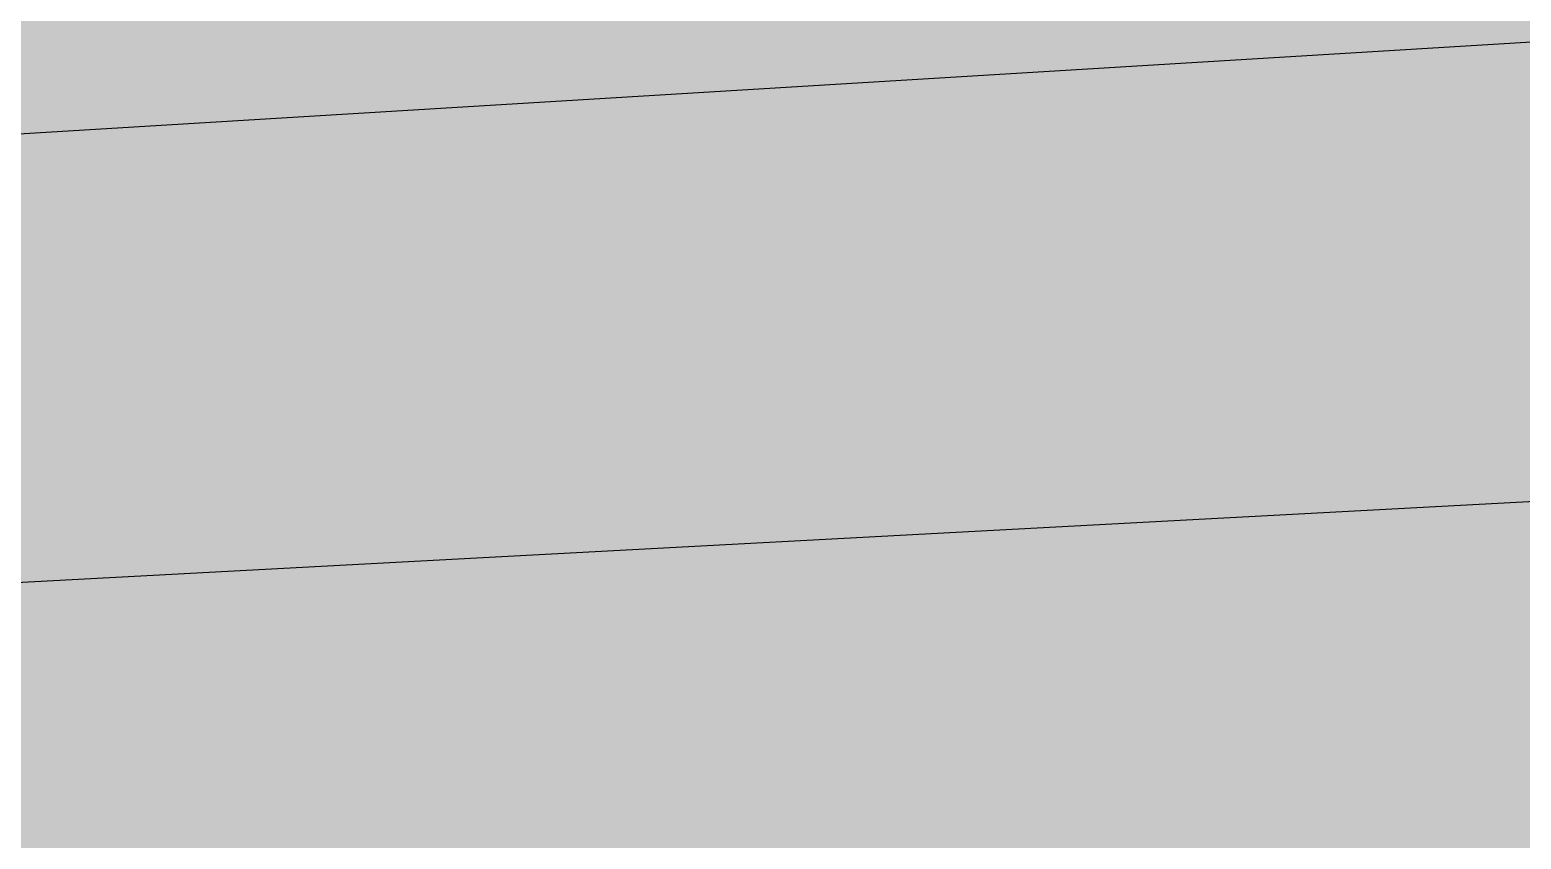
# Model space of a CAD drawing. Header units: millimetres. Extents: x 2622 to 2811, y 687 to 801.
# Drawn here: x 2654.76 to 2660.36, y 747.95 to 750.99 of the extents above; entities that cross this region are included whole.
import ezdxf

# ---------------------------------------------------------------- set-up
doc = ezdxf.new("R2010")
doc.units = ezdxf.units.MM
doc.layers.add('LINEE DI MAPPA', color=250, linetype='Continuous')
doc.layers.add('Verde', color=84, linetype='Continuous')

msp = doc.modelspace()

# ---------------------------------------------------------------- hatches: boundary and pattern name
at = {"layer": 'Verde'}
h = msp.add_hatch(dxfattribs=at)
h.set_pattern_fill('AR-SAND', color=256, scale=0.005, style=0)
h.set_pattern_definition([(37.5, (1295.01577, 297.66502), (-0.008000156, 0.24470662), [0, -0.19304, 0, -0.2159, 0, -0.206375]), (7.5, (1295.01577, 297.66502), (0.22476164, 0.35841255), [0, -0.10414, 0, -0.17399, 0, -0.066675]), (327.5, (1294.85956, 297.66502), (0.395496185, 0.000718592), [0, -0.0635, 0, -0.2286, 0, -0.29845]), (317.5, (1294.85956, 297.66502), (0.38177823, 0.11146466), [0, -0.03175, 0, -0.14986, 0, -0.17145])])
h.paths.add_polyline_path([(2670.441, 752.3673), (2665.8401, 752.3935), (2663.2887, 752.4233), (2659.2011, 752.0885), (2654.0325, 752.2116), (2652.4095, 751.9524), (2645.1166, 751.0645), (2645.2776, 748.0925), (2650.9663, 748.7143), (2660.7014, 749.2353), (2670.5138, 749.7605)])
h = msp.add_hatch(dxfattribs=at)
h.set_pattern_fill('DASH', color=140, scale=0.05, angle=45, style=0)
h.set_pattern_definition([(45, (1295.01577, 297.66502), (1e-17, 0.224506403), [0.15875, -0.15875])])
h.paths.add_polyline_path([(2670.5138, 749.7605), (2660.7014, 749.2353), (2650.9663, 748.7143), (2641.8823, 747.7214), (2632.033, 747.5637), (2625.0468, 747.5637), (2625.0468, 743.9978), (2641.5846, 744.3579), (2656.3456, 745.5147), (2670.6147, 746.1463)])
h.paths.add_polyline_path([(2648.8223, 746.3588), (2650.4099, 746.3588), (2650.4099, 746.9665), (2648.8223, 746.9665)], flags=24)

# ---------------------------------------------------------------- linework, layer by layer
msp.add_line((2660.7014, 749.2353), (2650.9663, 748.7143))
at = {"layer": 'LINEE DI MAPPA'}
msp.add_lwpolyline([(2670.4636, 751.5556), (2645.0223, 750.0072), (2630.7184, 750.2917), (2625.0241, 752.0158), (2625.0468, 752.2451)], dxfattribs=at)

doc.saveas('drawing.dxf')
